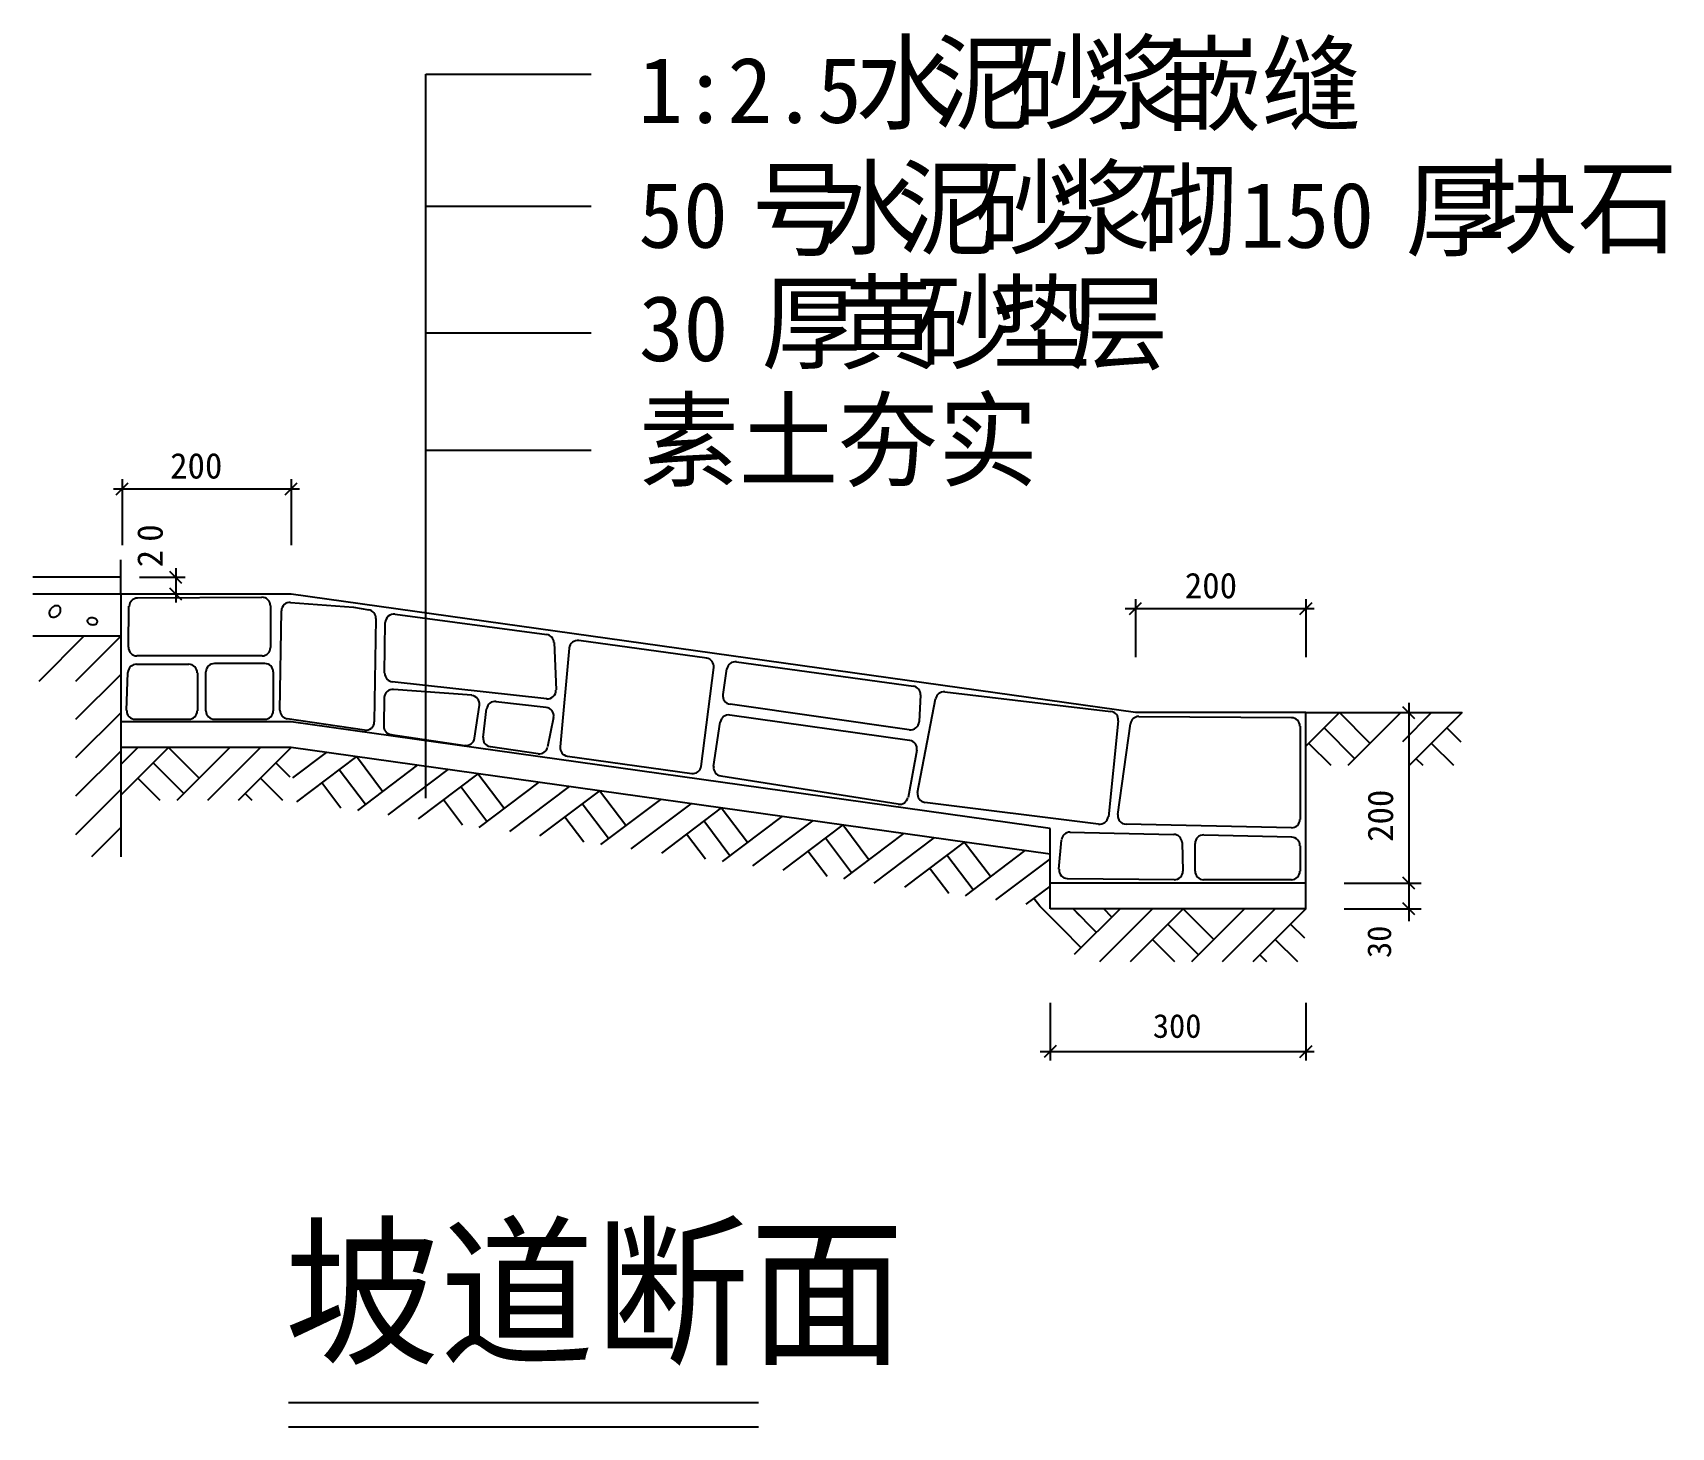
# Model space of a CAD drawing. Header units: metres. Extents: x 53.8 to 117.9, y 138.7 to 193.2.
import ezdxf

# ---------------------------------------------------------------- set-up
doc = ezdxf.new("R2010")
doc.units = ezdxf.units.M

msp = doc.modelspace()

# ---------------------------------------------------------------- linework, layer by layer
for p, q in [((69.18, 170.54), (69.18, 191.58)), ((69.18, 191.58), (75.64, 191.58)), ((69.18, 186.42), (75.64, 186.42)), ((69.18, 181.46), (75.64, 181.46)), ((69.18, 176.88), (75.64, 176.88)), ((57.31, 175.74), (57.31, 173.16)), ((63.92, 175.74), (63.92, 173.16)), ((56.98, 175.37), (64.25, 175.37)), ((57.26, 171.92), (57.26, 172.59)), ((59.41, 172.27), (59.41, 170.92)), ((57.26, 171.92), (53.82, 171.92)), ((57.99, 171.91), (59.78, 171.91)), ((63.92, 171.25), (57.26, 171.25)), ((57.91, 171.11), (62.77, 171.14)), ((96.92, 166.62), (63.92, 171.25)), ((96.92, 171.06), (96.92, 168.79)), ((103.58, 171.06), (103.58, 168.79)), ((57.56, 169.18), (57.58, 170.78)), ((63.11, 170.8), (63.11, 169.17)), ((63.48, 166.72), (63.54, 170.6)), ((63.9, 170.93), (66.36, 170.74)), ((66.36, 170.74), (66.96, 170.64)), ((67.98, 170.47), (73.91, 169.68)), ((69.18, 163.28), (69.18, 170.54)), ((96.52, 170.69), (103.91, 170.69)), ((67.23, 170.3), (67.17, 166.26)), ((67.57, 168.16), (67.6, 170.14)), ((55.82, 169.61), (54.06, 167.84)), ((57.26, 169.61), (55.49, 167.84)), ((74.2, 169.36), (74.28, 167.51)), ((74.79, 169.14), (74.43, 165.28)), ((80.16, 168.75), (75.16, 169.44)), ((57.87, 168.51), (59.92, 168.51)), ((62.78, 168.84), (57.89, 168.84)), ((60.92, 168.55), (62.89, 168.55)), ((81.33, 168.61), (88.24, 167.66)), ((57.26, 168.11), (55.49, 166.35)), ((57.49, 166.7), (57.54, 168.19)), ((60.26, 168.18), (60.26, 166.69)), ((60.59, 166.69), (60.59, 168.21)), ((63.22, 168.21), (63.22, 166.69)), ((73.91, 167.16), (67.87, 167.82)), ((79.95, 164.52), (80.44, 168.38)), ((80.8, 167.33), (80.95, 168.33)), ((67.56, 167.21), (67.54, 166.1)), ((70.98, 167.3), (67.92, 167.53)), ((88.4, 163.5), (89.11, 167.16)), ((88.52, 167.31), (88.46, 166.26)), ((89.47, 167.43), (95.96, 166.67)), ((57.26, 166.61), (55.49, 164.85)), ((71.09, 165.62), (71.28, 166.91)), ((71.42, 165.65), (71.55, 166.77)), ((71.92, 167.06), (73.89, 166.83)), ((81.07, 166.53), (88.09, 165.54)), ((88.08, 165.95), (81.08, 166.95)), ((103.58, 166.62), (96.92, 166.62)), ((104.89, 166.62), (103.58, 165.31)), ((106.09, 165.42), (104.89, 166.62)), ((107.29, 166.62), (105.22, 164.55)), ((108.49, 166.62), (107.36, 165.48)), ((107.61, 167), (107.61, 158.47)), ((109.69, 166.62), (107.62, 164.55)), ((59.92, 166.35), (57.82, 166.35)), ((62.89, 166.35), (60.92, 166.35)), ((66.79, 165.94), (63.76, 166.38)), ((74.17, 166.43), (73.94, 165.28)), ((80.43, 164.52), (80.69, 166.25)), ((96.25, 166.3), (95.86, 162.55)), ((96.23, 162.64), (96.72, 166.18)), ((97.05, 166.47), (103.03, 166.43)), ((103.36, 166.09), (103.36, 162.45)), ((105.49, 164.82), (104.29, 166.02)), ((109.65, 165.46), (109.09, 166.02)), ((59.13, 165.26), (57.26, 163.39)), ((57.93, 165.26), (57.26, 164.59)), ((60.32, 164.06), (59.13, 165.26)), ((61.52, 165.26), (59.45, 163.18)), ((62.72, 165.26), (60.65, 163.18)), ((63.92, 165.26), (61.85, 163.18)), ((67.82, 165.76), (70.71, 165.34)), ((73.57, 165.01), (71.71, 165.29)), ((104.57, 164.55), (103.69, 165.42)), ((109.36, 164.55), (108.49, 165.42)), ((57.26, 165.11), (55.49, 163.35)), ((59.72, 163.46), (58.53, 164.66)), ((63.88, 164.1), (63.32, 164.66)), ((65.29, 165.06), (63.97, 164.07)), ((66.47, 164.9), (64.13, 163.14)), ((67.49, 163.54), (66.47, 164.9)), ((74.72, 164.92), (79.58, 164.24)), ((88.37, 165.15), (88.03, 163.31)), ((108.16, 164.55), (107.89, 164.82)), ((58.8, 163.18), (57.93, 164.06)), ((63.6, 163.18), (62.72, 164.06)), ((66.82, 163.03), (65.79, 164.39)), ((68.85, 164.57), (66.51, 162.8)), ((70.04, 164.4), (67.7, 162.63)), ((71.22, 164.23), (68.88, 162.47)), ((72.24, 162.88), (71.22, 164.23)), ((87.65, 163.04), (80.71, 164.14)), ((57.26, 163.61), (55.49, 161.85)), ((62.4, 163.18), (62.12, 163.46)), ((65.86, 162.89), (65.12, 163.88)), ((71.57, 162.37), (70.55, 163.72)), ((73.6, 163.9), (71.26, 162.13)), ((73.6, 163.9), (71.26, 162.13)), ((74.79, 163.73), (72.45, 161.97)), ((75.97, 163.56), (73.63, 161.8)), ((77, 162.21), (75.97, 163.56)), ((70.61, 162.22), (69.87, 163.21)), ((76.32, 161.7), (75.3, 163.05)), ((78.35, 163.23), (76.01, 161.47)), ((79.54, 163.06), (77.2, 161.3)), ((80.73, 162.9), (78.39, 161.13)), ((80.73, 162.9), (78.39, 161.13)), ((81.75, 161.54), (80.73, 162.9)), ((95.48, 162.26), (88.69, 163.11)), ((57.26, 162.13), (56.12, 160.99)), ((75.36, 161.56), (74.62, 162.54)), ((81.07, 161.03), (80.05, 162.39)), ((83.1, 162.56), (80.76, 160.8)), ((84.29, 162.39), (81.95, 160.63)), ((85.48, 162.23), (83.14, 160.46)), ((86.5, 160.87), (85.48, 162.23)), ((103.02, 162.12), (96.56, 162.26)), ((80.11, 160.89), (79.37, 161.87)), ((85.82, 160.36), (84.8, 161.72)), ((87.85, 161.89), (85.51, 160.13)), ((87.85, 161.89), (85.51, 160.13)), ((89.04, 161.73), (86.7, 159.96)), ((90.23, 161.56), (87.89, 159.8)), ((91.25, 160.21), (90.23, 161.56)), ((93.93, 160.5), (94.03, 161.64)), ((94.36, 161.95), (98.41, 161.86)), ((98.74, 161.54), (98.77, 160.43)), ((99.25, 160.42), (99.25, 161.51)), ((99.59, 161.84), (103.03, 161.76)), ((103.36, 161.42), (103.36, 160.42)), ((84.87, 160.22), (84.12, 161.21)), ((90.57, 159.69), (89.55, 161.05)), ((92.6, 161.23), (90.26, 159.46)), ((93.59, 160.9), (91.45, 159.3)), ((89.62, 159.55), (88.87, 160.54)), ((98.44, 160.09), (94.26, 160.13)), ((93.59, 159.84), (92.64, 159.13)), ((103.02, 160.09), (99.58, 160.09)), ((105.08, 159.95), (108.08, 159.95)), ((93.18, 159.05), (92.95, 159.36)), ((94.05, 158.18), (93.18, 159.05)), ((95.4, 158.03), (94.48, 158.95)), ((94.75, 158.68), (94.48, 158.95)), ((96.32, 158.95), (94.53, 157.17)), ((97.58, 158.95), (95.51, 156.88)), ((96, 158.63), (95.68, 158.95)), ((98.78, 158.95), (96.71, 156.88)), ((99.98, 157.75), (98.78, 158.95)), ((101.18, 158.95), (99.11, 156.88)), ((102.38, 158.95), (100.31, 156.88)), ((103.58, 158.95), (101.51, 156.88)), ((105.08, 158.95), (108.08, 158.95)), ((94.8, 157.43), (94.05, 158.18)), ((99.38, 157.15), (98.18, 158.35)), ((103.54, 157.8), (102.98, 158.35)), ((98.46, 156.88), (97.58, 157.75)), ((103.26, 156.88), (102.38, 157.75)), ((102.06, 156.88), (101.78, 157.15)), ((93.59, 155.28), (93.59, 153.02)), ((103.58, 155.28), (103.58, 153.02)), ((93.2, 153.37), (103.91, 153.37)), ((82.18, 138.69), (63.82, 138.69))]:
    msp.add_line(p, q)
for points in [[(57.08, 175.13), (57.55, 175.6)], [(63.69, 175.13), (64.16, 175.6)], [(57.26, 171.25), (57.26, 171.92)], [(59.65, 171.67), (59.18, 172.14)], [(57.26, 171.25), (53.82, 171.25)], [(57.26, 171.25), (57.26, 160.99)], [(59.65, 171.02), (59.18, 171.49)], [(96.68, 170.45), (97.15, 170.92)], [(103.35, 170.45), (103.82, 170.92)], [(57.26, 169.61), (53.82, 169.61)], [(103.58, 166.62), (109.69, 166.62)], [(103.58, 158.95), (103.58, 166.62)], [(107.84, 166.38), (107.37, 166.85)], [(63.92, 166.26), (57.26, 166.26)], [(93.59, 162.09), (63.92, 166.26)], [(63.92, 165.26), (57.26, 165.26)], [(93.59, 161.09), (63.92, 165.26)], [(93.59, 158.95), (93.59, 162.09)], [(107.84, 159.72), (107.37, 160.19)], [(103.58, 159.95), (93.59, 159.95)], [(103.58, 158.95), (93.59, 158.95)], [(107.84, 158.72), (107.37, 159.19)], [(93.82, 153.61), (93.35, 153.14)], [(103.35, 153.14), (103.82, 153.61)], [(82.18, 139.64), (63.82, 139.64)]]:
    msp.add_lwpolyline(points)
for points in [[(54.55, 170.71, 0.07), (54.49, 170.62, 0.08), (54.46, 170.54, 0.11), (54.47, 170.45, 0.13), (54.5, 170.39, 0.13), (54.56, 170.36, 0.11), (54.65, 170.35, 0.08), (54.73, 170.38, 0.07), (54.82, 170.44, 0.07), (54.88, 170.52, 0.08), (54.91, 170.61, 0.11), (54.9, 170.7, 0.13), (54.87, 170.76, 0.13), (54.81, 170.79, 0.11), (54.72, 170.8, 0.08), (54.63, 170.77, 0.07), (54.55, 170.71, 0.07)], [(56.17, 170.32, 0.07), (56.09, 170.32, 0.08), (56.02, 170.3, 0.11), (55.97, 170.26, 0.14), (55.95, 170.22, 0.14), (55.96, 170.17, 0.11), (56, 170.12, 0.08), (56.06, 170.08, 0.07), (56.13, 170.06, 0.07), (56.21, 170.06, 0.08), (56.28, 170.08, 0.11), (56.33, 170.12, 0.14), (56.35, 170.17, 0.14), (56.34, 170.22, 0.11), (56.3, 170.27, 0.08), (56.24, 170.3, 0.07), (56.17, 170.32, 0.07)]]:
    msp.add_lwpolyline(points, format="xyb")
for centre, start, end in [((57.92, 170.77), 90.38, 179.08), ((62.78, 170.8), 0, 90.38), ((63.87, 170.6), 85.55, 179.08), ((66.9, 170.31), 359.11, 440.54), ((67.93, 170.14), 82.41, 179.21), ((57.89, 169.17), 179.08, 270), ((62.78, 169.17), 270, 360), ((73.86, 169.35), 2.49, 82.41), ((75.12, 169.11), 82.17, 174.74), ((57.87, 168.18), 90, 178.06), ((59.92, 168.18), 0, 90), ((60.92, 168.21), 90, 180), ((62.89, 168.21), 0, 90), ((80.11, 168.42), 352.79, 442.17), ((81.28, 168.28), 82.15, 171.11), ((67.91, 168.15), 179.21, 263.8), ((67.89, 167.2), 85.56, 178.81), ((70.95, 166.96), 351.57, 445.56), ((73.94, 167.49), 263.8, 362.49), ((81.12, 167.28), 171.11, 261.93), ((88.19, 167.33), 356.53, 442.15), ((89.43, 167.1), 83.34, 169.08), ((57.82, 166.69), 178.06, 270), ((59.92, 166.69), 270, 360), ((60.92, 166.69), 180, 270), ((62.89, 166.69), 270, 360), ((63.81, 166.71), 179.08, 261.56), ((71.89, 166.73), 83.29, 173.29), ((73.85, 166.5), 348.68, 443.29), ((81.02, 166.2), 81.93, 171.34), ((95.92, 166.34), 353.95, 443.34), ((66.84, 166.26), 261.56, 359.11), ((67.87, 166.09), 178.81, 261.71), ((88.13, 166.28), 261.93, 356.53), ((97.05, 166.14), 89.55, 172.26), ((103.02, 166.09), 0, 89.55), ((70.76, 165.67), 261.71, 351.57), ((71.75, 165.62), 173.29, 261.71), ((73.62, 165.34), 261.71, 348.68), ((74.76, 165.25), 174.74, 261.95), ((88.05, 165.21), 349.37, 441.93), ((79.62, 164.57), 261.95, 352.79), ((80.76, 164.47), 171.34, 261.05), ((87.7, 163.37), 261.05, 349.37), ((88.73, 163.44), 169.08, 262.88), ((95.52, 162.59), 262.88, 353.95), ((96.56, 162.59), 172.26, 268.76), ((103.02, 162.45), 268.76, 360), ((94.36, 161.62), 88.73, 175.1), ((98.41, 161.53), 1.69, 88.73), ((99.58, 161.51), 88.55, 180), ((103.02, 161.42), 0, 88.55), ((94.26, 160.47), 175.1, 269.39), ((98.44, 160.42), 269.39, 361.69), ((99.58, 160.42), 180, 270), ((103.02, 160.42), 270, 360)]:
    msp.add_arc(centre, 0.33, start, end)

# ---------------------------------------------------------------- texts
for s, height, p in [('水', 3, (85.98, 189.74)), ('泥', 3, (88.98, 189.74)), ('砂', 3, (91.98, 189.74)), ('浆', 3, (94.98, 189.74)), ('嵌缝', 3, (97.95, 189.68)), ('1:2.5', 2.57, (77.48, 189.67)), ('水', 3, (84.61, 184.85)), ('砂', 3, (90.61, 184.85)), ('浆', 3, (93.61, 184.85)), ('块石', 3, (110.31, 184.89)), ('号', 3, (81.91, 184.79)), ('泥', 3, (87.61, 184.85)), ('砌', 3, (97.05, 184.79)), ('厚', 3, (107.48, 184.76)), ('50', 2.57, (77.49, 184.79)), ('150', 2.57, (101, 184.79)), ('黄', 3, (85.29, 180.37)), ('砂', 3, (88.3, 180.36)), ('垫', 3, (91.3, 180.36)), ('厚', 3, (82.3, 180.36)), ('层', 3, (94.3, 180.36)), ('30', 2.57, (77.51, 180.36)), ('素土夯实', 3, (77.51, 175.77)), ('200', 1, (59.19, 175.77)), ('200', 1, (98.85, 171.09)), ('300', 0.93, (97.6, 153.91)), ('坡道断面', 4.66, (63.66, 141.63))]:
    msp.add_text(s, height=height).set_placement(p)
for s, height, p in [('0', 1, (58.9, 173.3)), ('2', 1, (58.9, 172.3)), ('200', 1, (106.99, 161.57)), ('30', 0.93, (106.91, 157.03))]:
    msp.add_text(s, height=height, rotation=90).set_placement(p)

doc.saveas('drawing.dxf')
